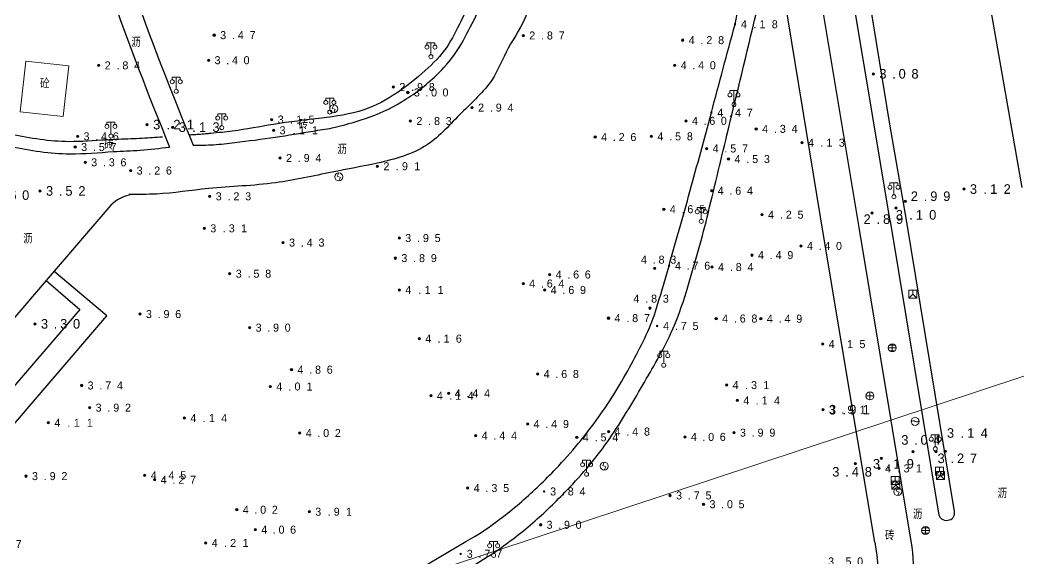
# Model space of a CAD drawing. Header units: metres. Extents: x 342272 to 345188, y 671156 to 672490.
# Drawn here: x 344483.5 to 344608.9, y 671548.3 to 671615.6 of the extents above; entities that cross this region are included whole.
import ezdxf

# ---------------------------------------------------------------- set-up
doc = ezdxf.new("R2010")
doc.units = ezdxf.units.M
doc.header["$LTSCALE"] = 0.5
doc.header["$MEASUREMENT"] = 0
doc.layers.add('00-地形', color=251, linetype='Continuous')
doc.layers.add('00-现状标高', color=2, linetype='Continuous', lineweight=0, plot=False)
doc.layers.add('地块线', color=7, linetype='Continuous', lineweight=0, plot=False)
for name, color, linetype, lineweight in [('公共设施纪念物', 8, 'Continuous', 0), ('普通房屋', 8, 'Continuous', 0), ('通讯及其他管线设施', 252, 'Continuous', 0)]:
    doc.layers.add(name, color=color, linetype=linetype, lineweight=lineweight)
doc.styles.add('正等线体2.0', font='MCS_Chinese1.shx', dxfattribs={"height": 2, "bigfont": 'MCS_Chinese1big.shx'})
doc.styles.add('正等线体2.4', font='MCS_Chinese1.shx', dxfattribs={"height": 2.4, "bigfont": 'MCS_Chinese1big.shx'})
doc.styles.add('细等线体2.5', font='MCS_Chinese1.shx', dxfattribs={"height": 2.5, "bigfont": 'MCS_Chinese1big.shx'})

# ---------------------------------------------------------------- blocks, each defined once
blk = doc.blocks.new('155210_1')
at = {"layer": '公共设施纪念物', "lineweight": 0}
for p, q in [((-1, 2.899999999906868), (-1, 3.5)), ((-1, 3.5), (1, 3.5)), ((0, 0.5), (0, 3.5)), ((1, 3.5), (1, 2.899999999906868))]:
    blk.add_line(p, q, dxfattribs=at)
for centre in [(-1, 2.399999999906868), (1, 2.399999999906868), (0, 0)]:
    blk.add_circle(centre, 0.5, dxfattribs=at)
blk = doc.blocks.new('174201')
at = {"layer": '通讯及其他管线设施', "linetype": 'Continuous', "lineweight": 0}
for p, q in [((-1, 0), (1, 0)), ((-0.6999999999534339, 0.6999999999534339), (0.7000000000698492, 0.6999999999534339)), ((0, -1), (0, 1)), ((-0.6999999999534339, -0.6999999999534339), (0.7000000000698492, -0.6999999999534339))]:
    blk.add_line(p, q, dxfattribs=at)
blk.add_circle((-0.0005953676300123334, 9.089545346796513e-05), 1, dxfattribs=at)
blk = doc.blocks.new('174602')
at = {"layer": '通讯及其他管线设施', "lineweight": 0}
for p, q in [((-1, 1), (-1, -1)), ((1, 1), (-1, 1)), ((-1, -1), (0, 0)), ((0, 0), (0, 1)), ((0, 0), (1, -1)), ((1, -1), (1, 1)), ((-1, -1), (1, -1))]:
    blk.add_line(p, q, dxfattribs=at)
blk = doc.blocks.new('174700')
at = {"layer": '通讯及其他管线设施', "linetype": 'Continuous', "lineweight": 0}
for p, q in [((0, 1), (-0.3821636402281001, 0.1775857417378575)), ((-0.3821636402281001, 0.1775857417378575), (0.3821636403445154, -0.1775857417378575)), ((0, -1), (0.3821636403445154, -0.1775857417378575))]:
    blk.add_line(p, q, dxfattribs=at)
blk.add_circle((0, 0), 1, dxfattribs=at)
blk = doc.blocks.new('174400')
at = {"layer": '通讯及其他管线设施', "lineweight": 0}
blk.add_circle((0, 0), 1, dxfattribs=at)
for centre, start, end in [((-0.4262597499182448, -0.5474890067707747), 52.09666473365818, 144.3058263146696), ((0.4262597499182448, 0.5474890067707747), 232.0966647336582, 324.3058263146696)]:
    blk.add_arc(centre, 0.6938599187620622, start, end, dxfattribs=at)
blk = doc.blocks.new('174200')
at = {"layer": '通讯及其他管线设施', "lineweight": 0}
for p, q in [((-1, 0), (1, 0)), ((0, 1), (0, -1))]:
    blk.add_line(p, q, dxfattribs=at)
blk.add_circle((4.307366907596588e-09, 1.117587089538574e-08), 1, dxfattribs=at)
blk = doc.blocks.new('213400_1')
at = {"layer": '00-现状标高', "linetype": 'Continuous', "lineweight": 0}
h = blk.add_hatch(color=256, dxfattribs=at)
edge = h.paths.add_edge_path()
edge.add_arc((0, 0), 0.3, 0, 360)
blk.add_circle((0, 0), 0.3, dxfattribs=at)
blk = doc.blocks.new('213400_3')
at = {"layer": '00-现状标高', "linetype": 'Continuous', "lineweight": 0}
h = blk.add_hatch(color=256, dxfattribs=at)
edge = h.paths.add_edge_path()
edge.add_arc((0, 0), 0.3, 0, 360)

msp = doc.modelspace()

# ---------------------------------------------------------------- linework, layer by layer
at = {"layer": '00-地形', "lineweight": -3}
for p, q in [((344608.651465513, 671594.6747245131), (344591.606035893, 671692.3540037611)), ((344590.200153622, 671602.291128014), (344585.287908769, 671632.028149712)), ((344592.129704246, 671602.5906399159), (344587.29334738, 671632.265524063)), ((344588.341910652, 671589.443428867), (344581.961087969, 671627.712146075)), ((344583.945727205, 671588.2473735419), (344577.932656994, 671624.719417403)), ((344592.162910397, 671590.484380871), (344590.200153622, 671602.291128014)), ((344594.156477626, 671590.847920095), (344592.129704246, 671602.5906399159)), ((344494.577434027, 671592.1870091191), (344486.756873766, 671583.050109257)), ((344592.162910397, 671590.484380871), (344598.228851265, 671553.995384445)), ((344600.212195792, 671554.180798579), (344594.156477626, 671590.847920095)), ((344594.943103045, 671549.719306618), (344588.341910652, 671589.443428867)), ((344590.276194327, 671550.334749211), (344583.945727205, 671588.2473735419)), ((344494.3273493981, 671578.6388099131), (344487.742863755, 671584.202058928)), ((344486.756873766, 671583.050109257), (344467.032358078, 671560.1446720819)), ((344486.756873766, 671583.050109257), (344490.958356711, 671579.435494186)), ((344469.8444222001, 671550.1267016451), (344494.3273493981, 671578.6388099131)), ((344490.958356711, 671579.435494186), (344471.241757921, 671556.484042488)), ((344590.276194327, 671550.334749211), (344590.558998864, 671548.39422877))]:
    msp.add_line(p, q, dxfattribs=at)
for centre, radius, start, end in [((344865.9550105341, 671750.0702947081), 390.8194474998432, 199.394601154661, 202.5859010487467), ((344537.0485588234, 671623.3340563346), 36.68363976348251, 347.015439929648, 355.39551827811), ((344866.0775770698, 671749.760782499), 393.6165546432408, 199.3399321602575, 202.4031265976936), ((344497.9244888834, 671589.5284739742), 4.274410524031833, 100.4222851462656, 141.5402043739522), ((344599.1729594946, 671554.0217440006), 0.9444761380024027, 181.5992859573666, 282.1183074187136), ((344599.3209129537, 671554.0053137103), 0.9083942079143681, 273.1755784573213, 11.13850583375837), ((344576.153665374, 671547.5195841767), 18.91776273265917, 350.2889312958224, 6.677352233604996), ((344585.6605939629, 671547.5506476542), 4.970513019254448, 284.0992884618768, 9.771371775730264)]:
    msp.add_arc(centre, radius, start, end, dxfattribs=at)
for points in [[(344568.305332175, 671657.1889791321), (344567.814357808, 671657.0393671971), (344566.387781756, 671656.6046544729), (344562.562843134, 671655.007894197), (344557.39867846, 671652.329965528), (344552.084870215, 671646.842307926), (344548.175489923, 671640.941128015), (344544.1443626271, 671633.078408888), (344541.045319829, 671625.977550857), (344540.166233866, 671619.14680284), (344538.528221231, 671615.4524212), (344536.783264822, 671612.253198864), (344534.085346326, 671609.309668168), (344530.586762026, 671606.5364839761), (344526.4317368, 671604.400873102), (344521.132203292, 671603.371662897), (344515.126910379, 671602.5709559979), (344510.036811408, 671601.746823866), (344507.312986489, 671601.4439640811), (344506.85172678, 671601.396172386)], [(344522.468547263, 671602.13061619), (344526.621679866, 671603.299110937), (344531.146500275, 671605.399937859), (344535.485548433, 671608.733106486), (344537.929691504, 671611.570699627), (344539.722415987, 671614.731472329), (344541.381234406, 671618.497490013), (344542.241098886, 671623.396957853), (344545.878072908, 671633.32642687), (344549.333666423, 671639.7282074221), (344553.730510841, 671646.266286366), (344558.163383896, 671650.608289896), (344564.529934036, 671654.2137929781), (344568.04132792, 671655.528448846)], [(344570.137042491, 671650.388634889), (344569.851440501, 671650.3586338119), (344568.372922374, 671650.035153136), (344565.314616068, 671648.744977654), (344561.473105741, 671646.284603307), (344557.563859129, 671642.1521353789), (344553.766055183, 671636.8654574719), (344550.134432593, 671629.846968244), (344547.65210309, 671622.791281597), (344546.774623815, 671616.379109374), (344544.45934088, 671612.094584855), (344542.399431537, 671608.110204997), (344538.646866529, 671604.0442280311), (344534.326325569, 671600.0248202749), (344528.13148408, 671597.740507324), (344522.468892496, 671596.6083336361), (344515.409196918, 671595.27948969), (344507.019705054, 671594.548455904), (344500.508455656, 671593.873432234), (344497.12647615, 671593.7952751679), (344497.084531395, 671593.7943144661)], [(344501.263807308, 671600.99988615), (344498.754563933, 671600.826949873), (344497.334320099, 671600.759590192), (344494.216905054, 671600.6227609491), (344489.620749954, 671600.4188571051), (344482.374069686, 671601.325510867), (344477.342682068, 671602.501238756), (344474.138344784, 671603.250023984)], [(344474.01948364, 671601.6682315051), (344477.179142626, 671600.964212237), (344482.337518567, 671599.814848944), (344489.71330932, 671598.909584075), (344495.12737569, 671599.170455735), (344498.486776529, 671599.3517025941), (344502.169138426, 671599.7453153861)], [(344506.85172678, 671601.396172386), (344506.001101438, 671601.3348526631), (344505.235272546, 671601.279926929), (344504.54484717, 671601.2306826541)], [(344505.109556737, 671599.9689988509), (344507.635876742, 671600.0376970541), (344510.303121942, 671600.309254091), (344515.361861091, 671600.9793851939), (344520.081824757, 671601.743984664), (344522.468547263, 671602.13061619)], [(344565.991476753, 671593.970609475), (344565.991453008, 671593.970782236)]]:
    msp.add_spline(points, degree=3, dxfattribs=at)
for points, knots in [([(344491.330547743, 671519.819541456), (344493.192630057, 671520.7818452324), (344495.054712372, 671521.7441490068), (344496.916794685, 671522.7064527851), (344502.0696362151, 671525.3693849439), (344506.9913422287, 671528.4576122168), (344512.031457171, 671531.328159668), (344515.8624584292, 671533.5100684187), (344519.6942032474, 671535.690690559), (344523.525345718, 671537.87240458), (344529.6115045509, 671541.3382788358), (344535.6683429132, 671544.8479575018), (344541.6994990171, 671548.416587376), (344542.9060307036, 671549.1304911362), (344544.0243018619, 671549.978214684), (344545.144869399, 671550.8243679319), (344545.9651078722, 671551.4437392999), (344546.7554307226, 671552.0915215923), (344547.532390139, 671552.765059342), (344549.0241955918, 671554.0582894211), (344550.4300231599, 671555.4231797851), (344551.796803444, 671556.8533665431), (344553.7392311389, 671558.8859056421), (344555.5602463102, 671561.0033756392), (344557.145531377, 671563.324723928), (344558.6180746477, 671565.4809833119), (344559.9380992896, 671567.704505753), (344561.247545117, 671569.9573366271), (344562.4958541285, 671572.1049849087), (344563.7401228313, 671574.2338739006), (344564.796839813, 671576.4898760841), (344565.5860278148, 671578.1747263192), (344566.1893876799, 671579.922924474), (344566.718768997, 671581.698924652), (344567.6367382511, 671584.7785829364), (344568.5643292746, 671587.8498982852), (344569.315297235, 671590.970103899), (344570.1384499035, 671594.3902306051), (344570.9616025316, 671597.81035732), (344571.784755211, 671601.230484023), (344573.0138059403, 671606.337081285), (344574.2428566696, 671611.443678547), (344575.471907399, 671616.550275809)], [0, 0, 0, 0, 0.04615675660937479, 0.04615675660937479, 0.04615675660937479, 0.1738838987940375, 0.1738838987940375, 0.1738838987940375, 0.2709695502133445, 0.2709695502133445, 0.2709695502133445, 0.425199965669319, 0.425199965669319, 0.425199965669319, 0.4560537323574907, 0.4560537323574907, 0.4560537323574907, 0.4786382224864396, 0.4786382224864396, 0.4786382224864396, 0.5220017042975057, 0.5220017042975057, 0.5220017042975057, 0.5836286014566271, 0.5836286014566271, 0.5836286014566271, 0.6408727366610294, 0.6408727366610294, 0.6408727366610294, 0.6954441960758319, 0.6954441960758319, 0.6954441960758319, 0.7361998021237975, 0.7361998021237975, 0.7361998021237975, 0.8068717206066722, 0.8068717206066722, 0.8068717206066722, 0.8843367808299721, 0.8843367808299721, 0.8843367808299721, 1, 1, 1, 1]), ([(344489.945376045, 671522.4930589522), (344491.807458361, 671523.4553627276), (344493.6695406779, 671524.4176665016), (344495.531622993, 671525.3799702789), (344500.6844645285, 671528.0429024347), (344505.6061705501, 671531.1311297007), (344510.646285499, 671534.001677147), (344514.4772867624, 671536.1835858944), (344518.309031586, 671538.3642080314), (344522.1401740621, 671540.5459220491), (344528.2263329033, 671544.0117962995), (344534.2831712749, 671547.5214749596), (344540.314327387, 671551.0901048289), (344541.5208590747, 671551.804008588), (344542.6391302335, 671552.6517321356), (344543.759697772, 671553.497885382), (344544.5799362466, 671554.1172567492), (344545.3702590989, 671554.7650390402), (344546.147218517, 671555.438576789), (344547.6390239723, 671556.731806866), (344549.0448515413, 671558.0966972298), (344550.411631827, 671559.5268839871), (344552.3540595248, 671561.5594230859), (344554.1123895333, 671563.7137362744), (344555.760359773, 671565.998241369), (344557.291130193, 671568.120277762), (344558.6262945526, 671570.3251042062), (344559.862373529, 671572.6308540681), (344561.0060850391, 671574.7643040393), (344562.1474228576, 671576.8943810796), (344562.860257363, 671579.194463169), (344563.4488519073, 671581.0936638373), (344564.0081611529, 671582.99721382), (344564.54859859, 671584.9084365192), (344565.4221348061, 671587.9976419104), (344566.3146960334, 671591.0811820129), (344567.161373772, 671594.177754627), (344568.0604705564, 671597.4660405391), (344568.95682379, 671600.7549611327), (344569.8382359631, 671604.047959612), (344570.8235645466, 671607.7291948244), (344571.8088931305, 671611.4104300367), (344572.794221714, 671615.091665249)], [0, 0, 0, 0, 0.04771953622583071, 0.04771953622583071, 0.04771953622583071, 0.1797712754607297, 0.1797712754607297, 0.1797712754607297, 0.2801440615949544, 0.2801440615949544, 0.2801440615949544, 0.43959642432565, 0.43959642432565, 0.43959642432565, 0.4714948406052903, 0.4714948406052903, 0.4714948406052903, 0.4948439984304384, 0.4948439984304384, 0.4948439984304384, 0.5396756848879488, 0.5396756848879488, 0.5396756848879488, 0.6033891510749132, 0.6033891510749132, 0.6033891510749132, 0.6625714633798243, 0.6625714633798243, 0.6625714633798243, 0.7173313072646644, 0.7173313072646644, 0.7173313072646644, 0.7625470552493708, 0.7625470552493708, 0.7625470552493708, 0.8356315432678139, 0.8356315432678139, 0.8356315432678139, 0.9132407978475755, 0.9132407978475755, 0.9132407978475755, 1, 1, 1, 1])]:
    msp.add_open_spline(points, degree=3, knots=knots, dxfattribs=at)
at = {"layer": '地块线', "lineweight": 0}
msp.add_line((343966.513112295, 671358.555362898), (344608.884338264, 671571.11553104), dxfattribs=at)
at = {"layer": '普通房屋', "lineweight": 0, "flags": 128}
msp.add_lwpolyline([(344489.564409374, 671609.881157891), (344488.880968103, 671603.556364184), (344483.510040074, 671604.163080065), (344484.193481345, 671610.4878737889), (344489.564409374, 671609.881157891)], dxfattribs=at)

# ---------------------------------------------------------------- block references
at = {"layer": '00-现状标高', "lineweight": 0, "xscale": 0.5, "yscale": 0.5, "zscale": 0.5}
for name, p in [('213400_3', (344572.794221714, 671615.091665249)), ('213400_1', (344507.731263447, 671613.734622107)), ('213400_1', (344546.342555327, 671613.685495249)), ('213400_1', (344566.257599329, 671613.10547717)), ('213400_1', (344493.310546736, 671609.947383503)), ('213400_1', (344507.028785156, 671610.596577806)), ('213400_1', (344565.266514506, 671609.964554873)), ('213400_1', (344590.078089259, 671608.891379414)), ('213400_1', (344530.117828192, 671607.24280677)), ('213400_1', (344531.923615452, 671606.5675379421)), ('213400_1', (344539.951225035, 671604.672011583)), ('213400_3', (344569.838235963, 671604.047959612)), ('213400_1', (344499.353190857, 671602.546421)), ('213400_1', (344502.54862393, 671602.224640726)), ('213400_1', (344514.918411955, 671603.1812751141)), ('213400_1', (344532.238154285, 671602.993952422)), ('213400_1', (344566.667656005, 671603.016588634)), ('213400_1', (344490.662500151, 671601.081130767)), ('213400_1', (344515.148981721, 671601.8368518521)), ('213400_1', (344555.321636656, 671600.989197847)), ('213400_1', (344562.350820071, 671601.072486344)), ('213400_1', (344575.435585231, 671602.0148276481)), ('213400_1', (344490.362089052, 671599.748667794)), ('213400_1', (344569.248118799, 671599.5610059231)), ('213400_1', (344581.15948262, 671600.284468248)), ('213400_1', (344515.95771838, 671598.371373078)), ('213400_1', (344491.622030016, 671597.8326802731)), ('213400_1', (344528.1289198881, 671597.345357351)), ('213400_1', (344571.978744116, 671598.240861599)), ('213400_1', (344497.299796559, 671596.804107531)), ('213400_1', (344485.965134485, 671594.25559366)), ('213400_1', (344507.178016331, 671593.582228245)), ('213400_1', (344569.88057648, 671594.282837596)), ('213400_1', (344601.38309565, 671594.488868077)), ('213400_1', (344592.914770839, 671592.11917155)), ('213400_1', (344594.081278884, 671592.950065847)), ('213400_1', (344563.900372557, 671591.973641696)), ('213400_1', (344576.1773895361, 671591.287836248)), ('213400_1', (344589.922638237, 671591.500579772)), ('213400_1', (344506.49587596, 671589.580343114)), ('213400_1', (344530.847691076, 671588.364398645)), ('213400_1', (344516.337006141, 671587.802037704)), ('213400_1', (344581.029142587, 671587.3786439691)), ('213400_1', (344530.364958426, 671585.859259935)), ('213400_1', (344574.907743718, 671586.233808818)), ('213400_1', (344562.761019205, 671584.592667773)), ('213400_3', (344564.54859859, 671584.9084365191)), ('213400_1', (344569.928314912, 671584.737706845)), ('213400_1', (344509.680539428, 671583.911657299)), ('213400_1', (344549.648539676, 671583.808377213)), ('213400_1', (344546.336478834, 671582.6773615889)), ('213400_1', (344530.855979592, 671581.8883534)), ('213400_1', (344549.027936391, 671581.8727905081)), ('213400_1', (344562.165003281, 671579.6087224211)), ('213400_1', (344498.457250871, 671578.859830227)), ('213400_1', (344556.990715617, 671578.357073947)), ('213400_1', (344570.43968371, 671578.304752131)), ('213400_1', (344576.022169216, 671578.282356468)), ('213400_1', (344485.341082636, 671577.639644231)), ('213400_1', (344512.160354031, 671577.16714114)), ('213400_3', (344563.063218537, 671577.375337656)), ('213400_1', (344533.352962454, 671575.789809281)), ('213400_1', (344583.740969388, 671575.1106827869)), ('213400_1', (344517.389770919, 671571.90975949)), ('213400_1', (344548.142036926, 671571.369043612)), ('213400_1', (344491.167881343, 671569.937570721)), ('213400_1', (344514.746054806, 671569.8064306261)), ('213400_1', (344571.739644711, 671569.985362528)), ('213400_1', (344534.800978814, 671568.661857352)), ('213400_1', (344537.027623212, 671568.957132)), ('213400_1', (344492.171172494, 671567.1652433351)), ('213400_1', (344573.073883046, 671568.067740729)), ('213400_1', (344504.01186967, 671565.861124166)), ('213400_1', (344583.781133009, 671566.9065720261)), ('213400_1', (344487.026044129, 671565.2828391009)), ('213400_1', (344546.876322106, 671565.115603397)), ('213400_1', (344518.425558419, 671563.992749304)), ('213400_1', (344540.399099293, 671563.682010299)), ('213400_1', (344553.036746262, 671563.454154972)), ('213400_1', (344556.995077377, 671564.18)), ('213400_1', (344566.532707046, 671563.50824876)), ('213400_1', (344572.659797364, 671564.040070837)), ('213400_1', (344591.065187567, 671560.835371141)), ('213400_1', (344595.034681382, 671561.65119639)), ('213400_1', (344597.908703422, 671561.6559989541)), ('213400_1', (344599.04777914, 671561.6949392031)), ('213400_1', (344587.831985917, 671560.179215097)), ('213400_1', (344590.7898959, 671559.568863104)), ('213400_1', (344484.22065887, 671558.607381101)), ('213400_1', (344499.062117132, 671558.711641929)), ('213400_1', (344500.300919009, 671558.156499046)), ('213400_1', (344539.403216481, 671557.11378062)), ('213400_3', (344548.943244276, 671556.689776225)), ('213400_1', (344564.679864744, 671556.190465418)), ('213400_1', (344568.860097921, 671555.092100674)), ('213400_1', (344510.558576914, 671554.401731266)), ('213400_1', (344519.607772336, 671554.154565339)), ('213400_1', (344512.863581707, 671551.91005118)), ('213400_1', (344548.502950239, 671552.519303013)), ('213400_1', (344506.677659549, 671550.2549301849)), ('213400_3', (344538.529090685, 671548.890198017))]:
    msp.add_blockref(name, p, dxfattribs=at)
at = {"layer": '公共设施纪念物', "lineweight": 0, "xscale": 0.5, "yscale": 0.5, "zscale": 0.5}
for p in [(344534.807706932, 671611.034343074), (344502.988746329, 671606.7148658261), (344572.665088132, 671605.0648521311), (344522.180152915, 671604.125147063), (344508.67755306, 671602.169556633), (344494.835587483, 671601.118584145), (344592.650314961, 671593.526656338), (344568.583655549, 671590.4591652041), (344563.883098824, 671572.468582107), (344597.808365175, 671562.0221821091), (344554.244403835, 671558.8379494931), (344542.641028399, 671548.7068860511)]:
    msp.add_blockref('155210_1', p, dxfattribs=at)
at = {"layer": '通讯及其他管线设施', "lineweight": 0, "xscale": 0.5, "yscale": 0.5, "zscale": 0.5}
for name, p in [('174700', (344522.662887828, 671604.530275956)), ('174700', (344523.301500603, 671596.0200812679)), ('174602', (344595.021294962, 671581.3443120101)), ('174201', (344592.44016037, 671574.640948702)), ('174200', (344589.644291408, 671568.637976962)), ('174400', (344595.287562829, 671565.455756733)), ('174700', (344556.465260582, 671559.8589379981)), ('174602', (344598.337298669, 671559.219212566)), ('174602', (344592.790158883, 671558.0502387261)), ('174602', (344598.476300604, 671558.6669586281)), ('174602', (344592.879128198, 671557.480075184)), ('174700', (344593.127681796, 671556.6796219781)), ('174201', (344596.595888557, 671551.808327381))]:
    msp.add_blockref(name, p, dxfattribs=at)

# ---------------------------------------------------------------- texts
at = {"layer": '00-地形', "lineweight": -3, "style": '细等线体2.5'}
for s, p in [('沥', (344497.374749255, 671612.2346871285)), ('砖', (344518.2780251049, 671601.9480200694)), ('砖', (344493.9921290719, 671599.4419280414)), ('沥', (344523.119699484, 671598.8460735155)), ('沥', (344483.868798692, 671587.6810769833)), ('沥', (344605.591236956, 671555.8386955503)), ('沥', (344595.011475276, 671553.2328161494)), ('砖', (344591.5240767769, 671550.5766194074))]:
    msp.add_text(s, height=1.25, dxfattribs=at).set_placement(p)
at = {"layer": '00-现状标高', "lineweight": 0, "attachment_point": 4, "line_spacing_factor": 0.7228915662650602}
for s, insert, char_height, style in [('\\T2.069;4.18', (344573.544222755, 671615.090308903), 1, '正等线体2.0'), ('\\T1.979;3.47', (344508.481264511, 671613.733265761), 1, '正等线体2.0'), ('\\T1.979;2.87', (344547.092556373, 671613.684138903), 1, '正等线体2.0'), ('\\T1.979;4.28', (344567.00760037, 671613.1041208231), 1, '正等线体2.0'), ('\\T1.952;3.40', (344507.778786217, 671610.595221461), 1, '正等线体2.0'), ('\\T1.979;2.84', (344494.060547806, 671609.946027159), 1, '正等线体2.0'), ('\\T1.952;4.40', (344566.016515547, 671609.963198528), 1, '正等线体2.0'), ('\\T1.794;3.08', (344590.828090295, 671608.890023069), 1.2, '正等线体2.4'), ('\\T1.979;2.98', (344530.867829249, 671607.241450425), 1, '正等线体2.0'), ('\\T1.927;3.00', (344532.673616507, 671606.566181598), 1, '正等线体2.0'), ('\\T1.979;2.94', (344540.701226086, 671604.6706552381), 1, '正等线体2.0'), ('\\T2.069;3.15', (344515.668413017, 671603.179918772), 1, '正等线体2.0'), ('\\T1.979;2.83', (344532.98815534, 671602.99259608), 1, '正等线体2.0'), ('\\T1.940;4.60', (344567.417657045, 671603.015232291), 1, '正等线体2.0'), ('\\T1.979;4.47', (344570.588237005, 671604.0466032701), 1, '正等线体2.0'), ('\\T1.891;3.21', (344500.103191924, 671602.545064657), 1.2, '正等线体2.4'), ('\\T1.891;3.13', (344503.298624997, 671602.2232843831), 1.2, '正等线体2.4'), ('\\T2.176;3.11', (344515.898982781, 671601.8354955079), 1, '正等线体2.0'), ('\\T1.979;4.34', (344576.185586269, 671602.013471306), 1, '正等线体2.0'), ('\\T1.966;3.46', (344491.412501219, 671601.079774426), 1, '正等线体2.0'), ('\\T1.966;4.26', (344556.071637702, 671600.9878415051), 1, '正等线体2.0'), ('\\T1.979;4.58', (344563.100821119, 671601.071130003), 1, '正等线体2.0'), ('\\T1.979;3.57', (344491.112090121, 671599.747311452), 1, '正等线体2.0'), ('\\T1.979;4.57', (344569.998119844, 671599.559649583), 1, '正等线体2.0'), ('\\T2.069;4.13', (344581.90948366, 671600.283111906), 1, '正等线体2.0'), ('\\T1.979;2.94', (344516.707719447, 671598.370016739), 1, '正等线体2.0'), ('\\T1.979;4.53', (344572.728745161, 671598.239505257), 1, '正等线体2.0'), ('\\T1.966;3.36', (344492.3720310859, 671597.831323932), 1, '正等线体2.0'), ('\\T1.966;3.26', (344498.049797632, 671596.802751192), 1, '正等线体2.0'), ('\\T2.069;2.91', (344528.878920942, 671597.34400101), 1, '正等线体2.0'), ('\\T1.816;3.52', (344486.715135552, 671594.2542373199), 1.2, '正等线体2.4'), ('\\T1.966;4.64', (344570.630577525, 671594.2814812569), 1, '正等线体2.0'), ('\\T1.891;3.12', (344602.133096683, 671594.487511737), 1.2, '正等线体2.4'), ('\\T1.783;3.60', (344479.76315989, 671593.7328071131), 1.2, '正等线体2.4'), ('\\T1.979;3.23', (344507.928017397, 671593.5808719071), 1, '正等线体2.0'), ('\\T1.816;2.99', (344594.752222648, 671593.5905972162), 1.2, '正等线体2.4'), ('\\T1.966;4.65', (344564.650373603, 671591.972285356), 1, '正等线体2.0'), ('\\T1.979;4.25', (344576.927390573, 671591.286479911), 1, '正等线体2.0'), ('\\T1.816;2.89', (344588.852966102, 671590.727072657), 1.2, '正等线体2.4'), ('\\T1.864;3.10', (344592.88778543, 671591.263560697), 1.2, '正等线体2.4'), ('\\T2.069;3.31', (344507.245877024, 671589.5789867761), 1, '正等线体2.0'), ('\\T1.979;3.95', (344531.597692132, 671588.363042308), 1, '正等线体2.0'), ('\\T1.979;3.43', (344517.087007202, 671587.800681366), 1, '正等线体2.0'), ('\\T1.952;4.40', (344581.779143626, 671587.377287632), 1, '正等线体2.0'), ('\\T1.979;3.89', (344531.114959482, 671585.857903599), 1, '正等线体2.0'), ('\\T1.979;4.83', (344561.037949581, 671585.664538831), 1, '正等线体2.0'), ('\\T1.979;4.49', (344575.6577447591, 671586.232452482), 1, '正等线体2.0'), ('\\T1.966;4.76', (344565.298599631, 671584.907080183), 1, '正等线体2.0'), ('\\T1.979;4.84', (344570.678315953, 671584.7363505079), 1, '正等线体2.0'), ('\\T1.979;3.58', (344510.430540492, 671583.910300964), 1, '正等线体2.0'), ('\\T1.952;4.66', (344550.398540724, 671583.8070208761), 1, '正等线体2.0'), ('\\T2.176;4.11', (344531.605980649, 671581.8869970649), 1, '正等线体2.0'), ('\\T1.966;4.64', (344547.086479884, 671582.676005253), 1, '正等线体2.0'), ('\\T1.966;4.69', (344549.777937436, 671581.871434173), 1, '正等线体2.0'), ('\\T1.979;4.83', (344560.10463663, 671580.793703979), 1, '正等线体2.0'), ('\\T1.966;3.96', (344499.207251941, 671578.858473893), 1, '正等线体2.0'), ('\\T1.979;4.87', (344557.740716661, 671578.3557176141), 1, '正等线体2.0'), ('\\T1.966;4.68', (344571.189684749, 671578.303395797), 1, '正等线体2.0'), ('\\T1.979;4.49', (344576.772170256, 671578.281000134), 1, '正等线体2.0'), ('\\T1.794;3.30', (344486.091083709, 671577.638287897), 1.2, '正等线体2.4'), ('\\T1.952;3.90', (344512.910355094, 671577.1657848081), 1, '正等线体2.0'), ('\\T1.979;4.75', (344563.813219583, 671577.373981323), 1, '正等线体2.0'), ('\\T2.053;4.16', (344534.102963508, 671575.788452946), 1, '正等线体2.0'), ('\\T2.069;4.15', (344584.490970425, 671575.109326453), 1, '正等线体2.0'), ('\\T1.966;4.86', (344518.13977198, 671571.9084031599), 1, '正等线体2.0'), ('\\T1.966;4.68', (344548.892037974, 671571.36768728), 1, '正等线体2.0'), ('\\T1.979;3.74', (344491.917882412, 671569.9362143901), 1, '正等线体2.0'), ('\\T2.037;4.01', (344515.496055869, 671569.805074294), 1, '正等线体2.0'), ('\\T2.069;4.31', (344572.489645755, 671569.984006196), 1, '正等线体2.0'), ('\\T2.069;4.14', (344535.55097987, 671568.660501019), 1, '正等线体2.0'), ('\\T1.979;4.44', (344537.777624266, 671568.955775668), 1, '正等线体2.0'), ('\\T2.069;4.14', (344573.823884086, 671568.0663844), 1, '正等线体2.0'), ('\\T1.979;3.92', (344492.921173566, 671567.163887003), 1, '正等线体2.0'), ('\\T2.069;3.91', (344584.531134046, 671566.905215696), 1, '正等线体2.0'), ('\\T1.891;3.91', (344584.531134046, 671566.905215696), 1.2, '正等线体2.0'), ('\\T2.069;4.14', (344504.761870736, 671565.859767834), 1, '正等线体2.0'), ('\\T2.176;4.11', (344487.776045199, 671565.281482772), 1, '正等线体2.0'), ('\\T1.979;4.49', (344547.626323158, 671565.1142470681), 1, '正等线体2.0'), ('\\T1.979;4.48', (344557.745078424, 671564.1786436711), 1, '正等线体2.0'), ('\\T1.891;3.14', (344599.267153273, 671563.994127782), 1.2, '正等线体2.4'), ('\\T1.952;4.02', (344519.175559482, 671563.991392976), 1, '正等线体2.0'), ('\\T1.979;4.44', (344541.149100346, 671563.68065397), 1, '正等线体2.0'), ('\\T1.979;4.54', (344553.786747314, 671563.452798643), 1, '正等线体2.0'), ('\\T1.940;4.06', (344567.282708093, 671563.5068924311), 1, '正等线体2.0'), ('\\T1.979;3.99', (344573.4097984079, 671564.038714507), 1, '正等线体2.0'), ('\\T1.794;3.04', (344593.567982033, 671563.124513847), 1.2, '正等线体2.4'), ('\\T1.816;3.27', (344598.0956806, 671560.8267405339), 1.2, '正等线体2.4'), ('\\T1.816;3.48', (344584.943559406, 671559.141603423), 1.2, '正等线体2.4'), ('\\T1.891;3.19', (344590.022399791, 671560.142033484), 1.2, '正等线体2.4'), ('\\T2.069;4.31', (344591.539896935, 671559.567506777), 1, '正等线体2.0'), ('\\T1.979;3.92', (344484.970659941, 671558.606024774), 1, '正等线体2.0'), ('\\T1.979;4.45', (344499.812118194, 671558.7102856011), 1, '正等线体2.0'), ('\\T1.979;4.27', (344501.050920078, 671558.15514272), 1, '正等线体2.0'), ('\\T1.979;4.35', (344540.153217535, 671557.1124242931), 1, '正等线体2.0'), ('\\T1.979;3.84', (344549.693245326, 671556.688419899), 1, '正等线体2.0'), ('\\T1.979;3.75', (344565.429865785, 671556.189109092), 1, '正等线体2.0'), ('\\T1.952;4.02', (344511.3085779769, 671554.4003749411), 1, '正等线体2.0'), ('\\T2.069;3.91', (344520.357773396, 671554.1532090141), 1, '正等线体2.0'), ('\\T1.952;3.05', (344569.610098962, 671555.090744348), 1, '正等线体2.0'), ('\\T1.940;4.06', (344513.613582773, 671551.9086948561), 1, '正等线体2.0'), ('\\T1.952;3.90', (344549.252951288, 671552.5179466881), 1, '正等线体2.0'), ('\\T1.952;4.07', (344479.306458106, 671550.1040281269), 1, '正等线体2.0'), ('\\T2.069;4.21', (344507.427660613, 671550.253573861), 1, '正等线体2.0'), ('\\T1.979;3.77', (344539.279091738, 671548.888841694), 1, '正等线体2.0'), ('\\T1.952;3.50', (344584.421532806, 671547.938025768), 1, '正等线体2.0')]:
    msp.add_mtext(s, dxfattribs=dict(at, insert=insert, char_height=char_height, style=style))
at = {"layer": '普通房屋', "lineweight": 0, "insert": (344486.742003819, 671607.715051904), "char_height": 1.25, "attachment_point": 5, "line_spacing_factor": 0.7228915662650602, "style": '细等线体2.5'}
msp.add_mtext('\\T1.280;砼', dxfattribs=at)

doc.saveas('drawing.dxf')
